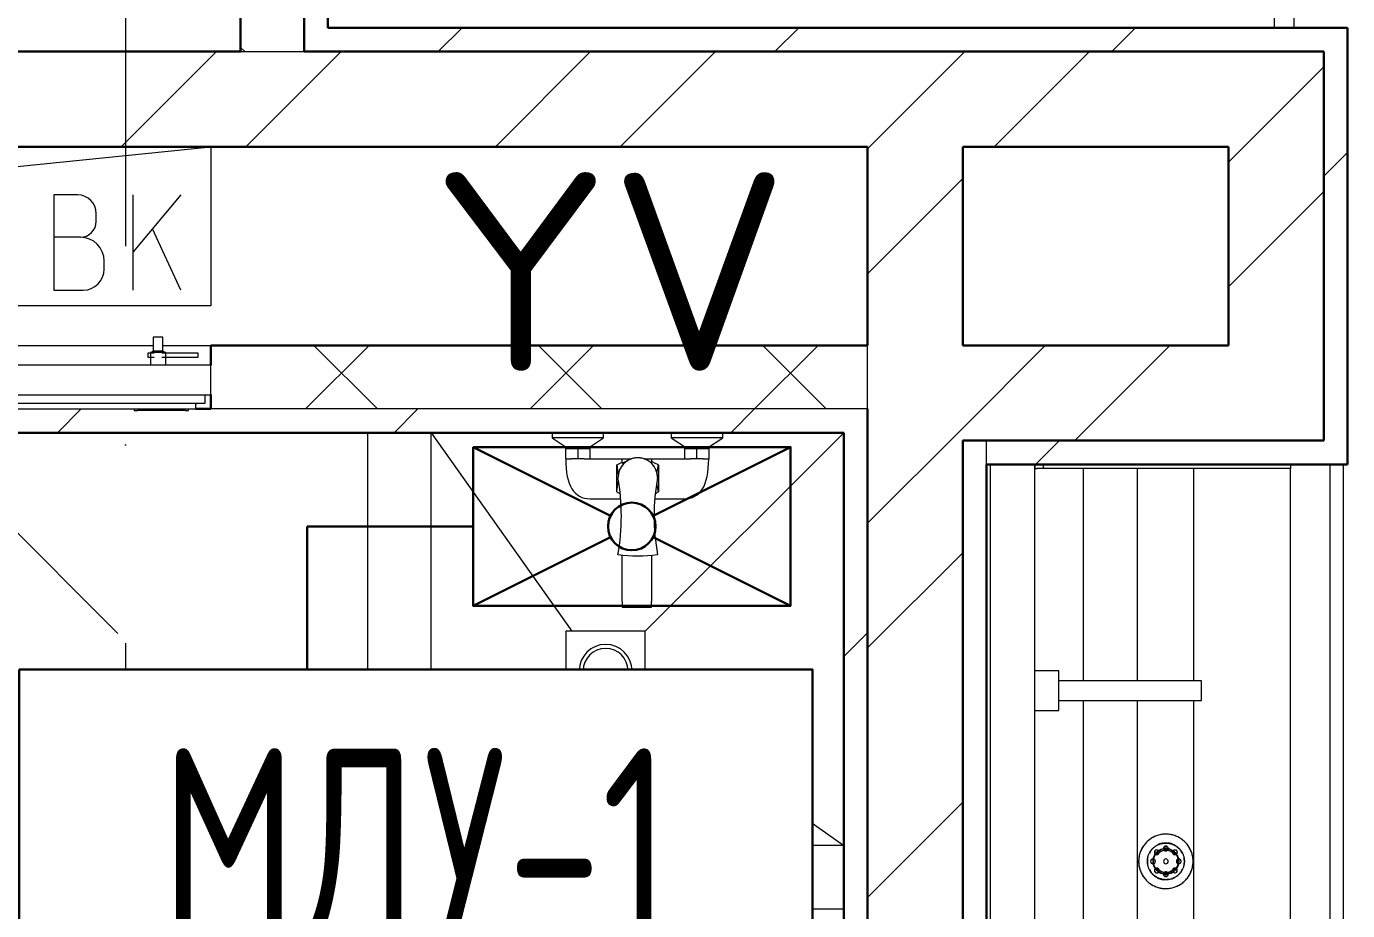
# Model space of a CAD drawing. Header units: millimetres. Extents: x -1073752 to 1436911, y -1379358 to 94781.
# Drawn here: x -1007392 to -1005727, y -907956 to -906843 of the extents above; entities that cross this region are included whole.
import ezdxf
from ezdxf.enums import TextEntityAlignment as Align

# ---------------------------------------------------------------- set-up
doc = ezdxf.new("R2010")
doc.units = ezdxf.units.MM
doc.set_wipeout_variables(frame=1)
doc.linetypes.add('ADSK_Линия сетки', pattern=[25, 20, -2.5, 0, -2.5])
for name, color, linetype, lineweight in [('RC-Дымоудаление', 1, 'Continuous', 30), ('Витраж', 7, 'Continuous', 9), ('лс', 5, 'Continuous', 30), ('Обобщенные модели', 252, 'Continuous', 18), ('Оборудование', 7, 'Continuous', 18), ('Оси', 252, 'Continuous', 9), ('Перекрытие', 252, 'Continuous', 18), ('Сантехника', 252, 'Continuous', 9), ('Стены наружные', 7, 'Continuous', 18), ('Стены штриховка', 7, 'Continuous', 9)]:
    doc.layers.add(name, color=color, linetype=linetype, lineweight=lineweight)
doc.layers.add('RC-Позиционные_обозначения', color=7, linetype='Continuous')
doc.layers.add('RC-Таблицы', color=7, linetype='Continuous')
doc.styles.add('ISOCPEUR', font='isocpeur.ttf', dxfattribs={"height": 250})
doc.styles.add('RubezhCAD', font='isocpeur.ttf')
doc.styles.get("Standard").update_dxf_attribs({"font": 'arial.ttf'})

# ---------------------------------------------------------------- blocks, each defined once
blk = doc.blocks.new('1 этаж')
at = {"color": 251, "lineweight": 18, "true_color": 0x636466}
for p, q in [((-15103.8, -9554.6), (-14748.3, -9518.7)), ((-14748.3, -9518.7), (-14748.3, -9718.7)), ((-14916, -9579.2), (-14946, -9579.2)), ((-14946, -9579.2), (-14946, -9699.2)), ((-14786, -9579.2), (-14846, -9650.7)), ((-14846, -9699.2), (-14846, -9579.2)), ((-14892.7, -9612.5), (-14892.7, -9602.5)), ((-14786, -9699.2), (-14822, -9622.1)), ((-14912.7, -9632.5), (-14946, -9632.5)), ((-14882.7, -9672.5), (-14882.7, -9662.5)), ((-14946, -9699.2), (-14909.3, -9699.2)), ((-14748.3, -9718.7), (-15148.3, -9718.7))]:
    blk.add_line(p, q, dxfattribs=at)
for centre, radius, start, end in [((-14916, -9602.5), 23.3, 0, 90), ((-14912.7, -9612.5), 20, 270, 0), ((-14912.7, -9662.5), 30, 0, 90), ((-14909.3, -9672.5), 26.7, 270, 0)]:
    blk.add_arc(centre, radius, start, end, dxfattribs=at)
at = {"layer": 'Витраж', "color": 251, "lineweight": 18, "true_color": 0x636466}
for p, q in [((-13408.3, -9343.7), (-13408.3, -9368.7)), ((-13383.3, -9368.7), (-13383.3, -9343.7)), ((-13408.3, -9368.7), (-13383.3, -9368.7))]:
    blk.add_line(p, q, dxfattribs=at)
at = {"layer": 'Обобщенные модели', "color": 251, "true_color": 0x636466}
for p, q in [((-14550.8, -9878.7), (-14550.8, -10478.7)), ((-14470.8, -10398.7), (-14470.8, -9878.7)), ((-14470.8, -9878.7), (-14293.5, -10128.7)), ((-13950.8, -9878.7), (-14200.8, -10128.7)), ((-14200.8, -10221.5), (-13950.8, -10398.7)), ((-14470.8, -10398.7), (-14300.8, -10228.7)), ((-13950.8, -10398.7), (-14470.8, -10398.7)), ((-14550.8, -10478.7), (-13950.8, -10478.7))]:
    blk.add_line(p, q, dxfattribs=at)
at = {"layer": 'Обобщенные модели', "color": 251, "lineweight": 9, "true_color": 0x636466}
for centre, radius, start, end in [((-14210.3, -9935.2), 24.9, 0, 180), ((-14507.6, -9983.8), 276.6, 349.8828, 10.1172), ((-13913.1, -9983.8), 276.6, 169.8828, 190.1172), ((-14210.3, -9848), 186, 262.307, 277.693)]:
    blk.add_arc(centre, radius, start, end, dxfattribs=at)
for points, knots in [([(-14229.6, -9919.5), (-14229.9, -9919.8), (-14230.4, -9920.5), (-14230.9, -9921.2), (-14231.1, -9921.5)], [0.57142857, 0.57142857, 0.57142857, 0.57142857, 0.60714286, 0.63719083, 0.63719083, 0.63719083, 0.63719083]), ([(-14224, -9914.3), (-14224.2, -9914.5), (-14224.7, -9914.8), (-14225.3, -9915.3), (-14225.9, -9915.7), (-14226.4, -9916.1), (-14226.8, -9916.5), (-14227, -9916.7), (-14227.1, -9916.8)], [0.365798, 0.365798, 0.365798, 0.365798, 0.3928571, 0.4107143, 0.4285714, 0.4464286, 0.4642857, 0.4733784, 0.4733784, 0.4733784, 0.4733784]), ([(-14218.2, -9911.6), (-14218.4, -9911.6), (-14219.1, -9911.9), (-14219.9, -9912.2), (-14220.7, -9912.6), (-14221.2, -9912.8), (-14221.4, -9912.9)], [0.1967317, 0.1967317, 0.1967317, 0.1967317, 0.21428571, 0.25, 0.26785714, 0.28571429, 0.28571429, 0.28571429, 0.28571429]), ([(-14210.3, -9910.3), (-14211.3, -9910.3), (-14212.8, -9910.4), (-14214.7, -9910.7), (-14215.7, -9910.9), (-14216.1, -9911)], [0, 0, 0, 0, 0.0714286, 0.1071429, 0.1428571, 0.1428571, 0.1428571, 0.1428571]), ([(-14204.6, -9911), (-14205, -9910.9), (-14206, -9910.7), (-14207.9, -9910.4), (-14209.3, -9910.3), (-14210.3, -9910.3)], [0.8571429, 0.8571429, 0.8571429, 0.8571429, 0.8928571, 0.9285714, 1, 1, 1, 1]), ([(-14199.3, -9912.9), (-14199.5, -9912.8), (-14200, -9912.6), (-14200.8, -9912.2), (-14201.6, -9911.9), (-14202.3, -9911.6), (-14202.5, -9911.6)], [0.71428571, 0.71428571, 0.71428571, 0.71428571, 0.73214286, 0.75, 0.78571429, 0.8032683, 0.8032683, 0.8032683, 0.8032683]), ([(-14193.6, -9916.8), (-14193.6, -9916.7), (-14194.1, -9916.4), (-14194.7, -9915.9), (-14195.4, -9915.3), (-14196, -9914.8), (-14196.4, -9914.5), (-14196.7, -9914.3)], [0.5266216, 0.5266216, 0.5266216, 0.5266216, 0.5357143, 0.5714286, 0.5892857, 0.6071429, 0.634202, 0.634202, 0.634202, 0.634202]), ([(-14189.6, -9921.5), (-14189.8, -9921.2), (-14190.3, -9920.5), (-14190.8, -9919.8), (-14191, -9919.5)], [0.36280917, 0.36280917, 0.36280917, 0.36280917, 0.39285714, 0.42857143, 0.42857143, 0.42857143, 0.42857143]), ([(-14232.6, -9924), (-14232.8, -9924.5), (-14233.2, -9925.3), (-14233.6, -9926.4), (-14233.9, -9927), (-14233.9, -9927.3)], [0.71428571, 0.71428571, 0.71428571, 0.71428571, 0.75, 0.78571429, 0.80227909, 0.80227909, 0.80227909, 0.80227909]), ([(-14186.7, -9927.3), (-14186.8, -9927), (-14187, -9926.4), (-14187.5, -9925.3), (-14187.9, -9924.5), (-14188.1, -9924)], [0.19772091, 0.19772091, 0.19772091, 0.19772091, 0.21428571, 0.25, 0.28571429, 0.28571429, 0.28571429, 0.28571429])]:
    blk.add_open_spline(points, degree=3, knots=knots, dxfattribs=at)
for points in [[(-14234.6, -9929.4), (-14235, -9931.3), (-14235.2, -9933.2), (-14235.2, -9935.2)], [(-14185.4, -9935.2), (-14185.4, -9933.2), (-14185.7, -9931.3), (-14186.1, -9929.4)]]:
    blk.add_open_spline(points, degree=3, dxfattribs=at)
at = {"layer": 'Оборудование', "color": 251, "true_color": 0x636466}
for p, q in [((-14821, -9758.4), (-14821, -9775.9)), ((-14808.7, -9758.4), (-14821, -9758.4)), ((-14808.7, -9775.9), (-14808.7, -9758.4)), ((-14819.7, -9778.4), (-14827.9, -9778.4)), ((-14827.9, -9778.4), (-14827.9, -9783.4)), ((-14827.9, -9783.4), (-14819.7, -9783.4)), ((-14824.5, -9777.8), (-14824.5, -9793.7)), ((-14805.2, -9777.8), (-14824.5, -9777.8)), ((-14821, -9775.9), (-14822.9, -9777.8)), ((-14808.7, -9775.9), (-14821, -9775.9)), ((-14764.2, -9778.4), (-14810, -9778.4)), ((-14810, -9783.4), (-14764.2, -9783.4)), ((-14806.8, -9777.8), (-14808.7, -9775.9)), ((-14805.2, -9793.7), (-14805.2, -9777.8)), ((-14764.2, -9783.4), (-14764.2, -9778.4)), ((-14748.3, -9793.7), (-15148.3, -9793.7)), ((-14748.3, -9830.1), (-14748.3, -9793.7)), ((-15147.4, -9831), (-14749.2, -9831)), ((-14755.3, -9840.8), (-14755.3, -9831)), ((-15148.3, -9848.7), (-14865.5, -10131.6)), ((-15140.4, -9841.7), (-14756.3, -9841.7)), ((-15129.3, -9848.7), (-14767.3, -9848.7)), ((-14844.8, -9848.7), (-14844.8, -9850.7)), ((-14844.8, -9850.7), (-14840.8, -9850.7)), ((-14780.3, -9850.7), (-14840.8, -9850.7)), ((-14780.3, -9850.7), (-14776.3, -9850.7)), ((-14776.3, -9850.7), (-14776.3, -9848.7)), ((-14767.3, -9848.7), (-14767.3, -9843.3))]:
    blk.add_line(p, q, dxfattribs=at)
for points, knots in [([(-14749.2, -9831), (-14749.2, -9831), (-14749, -9831), (-14748.9, -9831), (-14748.8, -9830.9), (-14748.6, -9830.8), (-14748.4, -9830.6), (-14748.4, -9830.4), (-14748.3, -9830.2), (-14748.3, -9830.1)], [0, 0, 0, 0, 0.166667, 0.25, 0.333333, 0.5, 0.666667, 0.833333, 1, 1, 1, 1]), ([(-14767.3, -9843.3), (-14767.3, -9843.1), (-14767.3, -9842.9), (-14767.2, -9842.7), (-14767.1, -9842.5), (-14767, -9842.3), (-14766.9, -9842.2), (-14766.7, -9842), (-14766.6, -9841.9), (-14766.4, -9841.8), (-14766.1, -9841.8), (-14765.9, -9841.7), (-14765.8, -9841.7)], [0, 0, 0, 0, 0.166667, 0.25, 0.333333, 0.416667, 0.5, 0.583333, 0.666667, 0.75, 0.833333, 1, 1, 1, 1]), ([(-14756.3, -9841.7), (-14756.2, -9841.7), (-14756.1, -9841.7), (-14755.9, -9841.7), (-14755.8, -9841.6), (-14755.7, -9841.5), (-14755.6, -9841.4), (-14755.4, -9841.2), (-14755.4, -9841), (-14755.3, -9840.9), (-14755.3, -9840.8)], [0, 0, 0, 0, 0.166667, 0.25, 0.333333, 0.416667, 0.541667, 0.666667, 0.833333, 1, 1, 1, 1])]:
    blk.add_open_spline(points, degree=3, knots=knots, dxfattribs=at)
at = {"layer": 'Оси', "color": 251, "linetype": 'ADSK_Линия сетки', "ltscale": 100, "true_color": 0x636466}
blk.add_line((-14855.8, -2643.7), (-14855.8, -32499.9), dxfattribs=at)
at = {"layer": 'Перекрытие', "color": 251, "ltscale": 100, "true_color": 0x636466}
for p, q in [((-14748.3, -9518.7), (-14748.3, -9718.7)), ((-14748.3, -9718.7), (-15148.3, -9718.7))]:
    blk.add_line(p, q, dxfattribs=at)
at = {"layer": 'Сантехника', "color": 251, "true_color": 0x636466}
for p, q in [((-14318.3, -9878.7), (-14318.3, -9885.1)), ((-14318.3, -9885.1), (-14297.8, -9898.7)), ((-14253.3, -9885.1), (-14318.3, -9885.1)), ((-14273.8, -9898.7), (-14253.3, -9885.1)), ((-14253.3, -9885.1), (-14253.3, -9878.7)), ((-14168.3, -9878.7), (-14168.3, -9885.1)), ((-14168.3, -9885.1), (-14147.8, -9898.7)), ((-14103.3, -9885.1), (-14168.3, -9885.1)), ((-14123.8, -9898.7), (-14103.3, -9885.1)), ((-14103.3, -9885.1), (-14103.3, -9878.7)), ((-14300.8, -9898.7), (-14285.8, -9898.7)), ((-14300.8, -9911.7), (-14300.8, -9898.7)), ((-14285.8, -9898.7), (-14270.8, -9898.7)), ((-14285.8, -9898.7), (-14285.8, -9911.7)), ((-14270.8, -9898.7), (-14270.8, -9911.7)), ((-14150.8, -9898.7), (-14135.8, -9898.7)), ((-14150.8, -9911.7), (-14150.8, -9898.7)), ((-14135.8, -9898.7), (-14120.8, -9898.7)), ((-14135.8, -9911.7), (-14135.8, -9898.7)), ((-14120.8, -9898.7), (-14120.8, -9911.7)), ((-14301, -9911.8), (-14293.7, -9911.8)), ((-14285.8, -9911.7), (-14293.7, -9911.7)), ((-14277.9, -9911.7), (-14285.8, -9911.7)), ((-14277.9, -9911.8), (-14230, -9911.7)), ((-14236.7, -9953.4), (-14236.7, -9919.3)), ((-14236.7, -9919.3), (-14234.8, -9932)), ((-14230, -9917), (-14230, -9911.7)), ((-14230, -9911.7), (-14218.2, -9911.7)), ((-14202.5, -9911.7), (-14192.8, -9911.7)), ((-14192.8, -9911.7), (-14192.8, -9916.1)), ((-14192.8, -9911.7), (-14143.7, -9911.8)), ((-14186.2, -9929.6), (-14184.3, -9919.3)), ((-14184.3, -9919.3), (-14184.3, -9953.4)), ((-14135.8, -9911.7), (-14143.7, -9911.7)), ((-14127.9, -9911.7), (-14135.8, -9911.7)), ((-14127.9, -9911.8), (-14120.9, -9911.8)), ((-13765.8, -11588.7), (-13765.8, -9918.7)), ((-13709.8, -9923.7), (-13709.8, -9918.7)), ((-13709.8, -9918.7), (-13709.8, -9923.7)), ((-13698.9, -9923.7), (-13698.9, -9918.7)), ((-13387.8, -9918.7), (-13387.8, -9923.7)), ((-13337.8, -11588.7), (-13337.8, -9918.7)), ((-13320.8, -11588.7), (-13320.8, -9918.7)), ((-13709.8, -11583.7), (-13709.8, -9923.7)), ((-13709.8, -9923.7), (-13707.4, -9923.7)), ((-13698.9, -9923.7), (-13707.4, -9923.7)), ((-13387.8, -9923.7), (-13698.9, -9923.7)), ((-13648.4, -10191.3), (-13648.4, -9923.7)), ((-13580.4, -10191.2), (-13580.4, -9923.7)), ((-13509.7, -10191.2), (-13509.7, -9923.7)), ((-13387.8, -11583.7), (-13387.8, -9923.7)), ((-14236.7, -9953.4), (-14234.9, -9939.6)), ((-14184.3, -9953.4), (-14186.1, -9942.6)), ((-14270.2, -9962), (-14232.9, -9962)), ((-14187.8, -9962), (-14151.7, -9962)), ((-14230, -10091.5), (-14230, -10032.7)), ((-14192.8, -10032.9), (-14192.8, -10091.5)), ((-14230, -10091.5), (-14230, -10098.7)), ((-14230, -10098.7), (-14192.8, -10098.7)), ((-14192.8, -10098.7), (-14192.8, -10091.5)), ((-14300.8, -10128.7), (-14300.8, -10228.7)), ((-14200.8, -10128.7), (-14300.8, -10128.7)), ((-14200.8, -10228.7), (-14200.8, -10128.7)), ((-13679.8, -10178.7), (-13709.8, -10178.7)), ((-13679.8, -10228.7), (-13679.8, -10178.7)), ((-13499.8, -10191.2), (-13679.8, -10191.2)), ((-13499.8, -10216.2), (-13499.8, -10191.2)), ((-13679.8, -10216.2), (-13499.8, -10216.2)), ((-13648.4, -10741.3), (-13648.4, -10216.2)), ((-13580.4, -10741.2), (-13580.4, -10216.2)), ((-13509.7, -10741.2), (-13509.7, -10216.2)), ((-14300.8, -10228.7), (-14200.8, -10228.7)), ((-13709.8, -10228.7), (-13679.8, -10228.7))]:
    blk.add_line(p, q, dxfattribs=at)
at = {"layer": 'Сантехника', "color": 251, "true_color": 0x636466, "flags": 128}
for points in [[(-13510.5, -10418.7), (-13510.5, -10417.4), (-13510.6, -10416), (-13510.7, -10414.6), (-13510.9, -10413.3), (-13511.2, -10411.9), (-13511.5, -10410.6), (-13511.8, -10409.3), (-13512.2, -10407.9), (-13512.7, -10406.6), (-13513.2, -10405.4), (-13513.8, -10404.1), (-13514.4, -10402.9), (-13515, -10401.7), (-13515.7, -10400.5), (-13516.5, -10399.4), (-13517.3, -10398.2), (-13518.1, -10397.2), (-13519, -10396.1), (-13519.9, -10395.1), (-13520.9, -10394.1), (-13521.9, -10393.2), (-13522.9, -10392.3), (-13524, -10391.4), (-13525.1, -10390.6), (-13526.3, -10389.9), (-13527.4, -10389.2), (-13528.6, -10388.5), (-13529.9, -10387.9), (-13531.1, -10387.3), (-13532.4, -10386.8), (-13533.7, -10386.3), (-13535, -10385.9), (-13536.3, -10385.5), (-13537.6, -10385.2), (-13539, -10384.9), (-13540.3, -10384.7), (-13541.7, -10384.6), (-13543.1, -10384.5), (-13544.4, -10384.4), (-13545.8, -10384.4), (-13547.2, -10384.5), (-13548.5, -10384.6), (-13549.9, -10384.8), (-13551.3, -10385), (-13552.6, -10385.3), (-13553.9, -10385.7), (-13555.2, -10386.1), (-13556.5, -10386.5), (-13557.8, -10387), (-13559.1, -10387.5), (-13560.3, -10388.1), (-13561.5, -10388.8), (-13562.7, -10389.5), (-13563.9, -10390.2), (-13565, -10391), (-13566.1, -10391.8), (-13567.1, -10392.7), (-13568.2, -10393.6), (-13569.1, -10394.6), (-13570.1, -10395.6), (-13571, -10396.6), (-13571.9, -10397.7), (-13572.7, -10398.8), (-13573.5, -10399.9), (-13574.2, -10401), (-13574.9, -10402.2), (-13575.5, -10403.5), (-13576.1, -10404.7), (-13576.6, -10406), (-13577.1, -10407.2), (-13577.6, -10408.5), (-13577.9, -10409.9), (-13578.3, -10411.2), (-13578.5, -10412.5), (-13578.8, -10413.9), (-13578.9, -10415.3), (-13579, -10416.6), (-13579.1, -10418), (-13579.1, -10418.7)], [(-13568.1, -10418.7), (-13568.1, -10417.8), (-13568, -10416.9), (-13567.9, -10415.9), (-13567.8, -10415), (-13567.6, -10414.1), (-13567.4, -10413.2), (-13567.2, -10412.3), (-13566.9, -10411.4), (-13566.6, -10410.5), (-13566.3, -10409.7), (-13565.9, -10408.8), (-13565.5, -10408), (-13565, -10407.2), (-13564.5, -10406.4), (-13564, -10405.6), (-13563.5, -10404.8), (-13562.9, -10404.1), (-13562.3, -10403.4), (-13561.7, -10402.7), (-13561, -10402), (-13560.4, -10401.4), (-13559.6, -10400.8), (-13558.9, -10400.2), (-13558.2, -10399.6), (-13557.4, -10399.1), (-13556.6, -10398.6), (-13555.8, -10398.2), (-13555, -10397.8), (-13554.1, -10397.4), (-13553.2, -10397), (-13552.4, -10396.7), (-13551.5, -10396.4), (-13550.6, -10396.2), (-13549.7, -10395.9), (-13548.8, -10395.8), (-13547.8, -10395.6), (-13546.9, -10395.5), (-13546, -10395.5), (-13545.1, -10395.4), (-13544.1, -10395.4), (-13543.2, -10395.5), (-13542.3, -10395.6), (-13541.3, -10395.7), (-13540.4, -10395.8), (-13539.5, -10396), (-13538.6, -10396.3), (-13537.7, -10396.5), (-13536.8, -10396.8), (-13536, -10397.2), (-13535.1, -10397.5), (-13534.3, -10397.9), (-13533.4, -10398.4), (-13532.6, -10398.9), (-13531.9, -10399.4), (-13531.1, -10399.9), (-13530.3, -10400.5), (-13529.6, -10401), (-13528.9, -10401.7), (-13528.3, -10402.3), (-13527.6, -10403), (-13527, -10403.7), (-13526.4, -10404.4), (-13525.9, -10405.2), (-13525.3, -10405.9), (-13524.8, -10406.7), (-13524.4, -10407.5), (-13523.9, -10408.4), (-13523.5, -10409.2), (-13523.2, -10410.1), (-13522.8, -10410.9), (-13522.6, -10411.8), (-13522.3, -10412.7), (-13522.1, -10413.6), (-13521.9, -10414.5), (-13521.7, -10415.4), (-13521.6, -10416.4), (-13521.5, -10417.3), (-13521.5, -10418.2), (-13521.5, -10418.7)], [(-13565.2, -10408.1), (-13564.8, -10407.3), (-13564.3, -10406.5), (-13563.8, -10405.7), (-13563.3, -10405), (-13562.7, -10404.2), (-13562.1, -10403.5), (-13561.5, -10402.9), (-13560.9, -10402.2), (-13560.2, -10401.6), (-13559.5, -10401), (-13558.8, -10400.4)], [(-13561.3, -10402.3), (-13562, -10403), (-13562.6, -10403.7), (-13563.2, -10404.4), (-13563.7, -10405.2), (-13564.3, -10405.9), (-13564.8, -10406.7), (-13565.2, -10407.5)], [(-13561, -10418.7), (-13561, -10418.1), (-13560.9, -10417.4), (-13560.9, -10416.8), (-13560.8, -10416.2), (-13560.7, -10415.5), (-13560.5, -10414.9), (-13560.4, -10414.3), (-13560.2, -10413.6), (-13560, -10413), (-13559.7, -10412.4), (-13559.5, -10411.8), (-13559.2, -10411.3), (-13558.9, -10410.7), (-13558.5, -10410.1), (-13558.2, -10409.6), (-13557.8, -10409.1), (-13557.4, -10408.5), (-13557, -10408), (-13556.5, -10407.6), (-13556.1, -10407.1), (-13555.6, -10406.7), (-13555.1, -10406.2), (-13554.6, -10405.8), (-13554.1, -10405.5), (-13553.6, -10405.1)], [(-13558, -10399.9), (-13557.2, -10399.3), (-13556.5, -10398.9), (-13555.7, -10398.4), (-13554.8, -10398), (-13554, -10397.6), (-13553.1, -10397.3), (-13552.3, -10396.9), (-13551.4, -10396.7), (-13550.5, -10396.4), (-13549.6, -10396.2), (-13548.7, -10396), (-13547.8, -10395.9), (-13546.9, -10395.8), (-13546, -10395.7), (-13545.1, -10395.7), (-13544.1, -10395.7), (-13543.2, -10395.7), (-13542.3, -10395.8), (-13541.4, -10395.9), (-13540.5, -10396.1), (-13539.6, -10396.3), (-13538.7, -10396.5), (-13537.8, -10396.8), (-13536.9, -10397.1), (-13536.1, -10397.4), (-13535.2, -10397.8), (-13534.4, -10398.2), (-13533.6, -10398.6), (-13532.8, -10399.1), (-13532, -10399.6), (-13531.2, -10400.1), (-13530.5, -10400.7), (-13529.8, -10401.2), (-13529.1, -10401.9), (-13528.4, -10402.5), (-13527.8, -10403.2), (-13527.2, -10403.9), (-13526.6, -10404.6), (-13526.1, -10405.3), (-13525.6, -10406.1), (-13525.1, -10406.9), (-13524.6, -10407.7)], [(-13548.3, -10395.7), (-13549.2, -10395.8), (-13550.1, -10396), (-13551, -10396.3), (-13551.9, -10396.5), (-13552.8, -10396.8), (-13553.6, -10397.2), (-13554.5, -10397.5), (-13555.3, -10397.9)], [(-13548.2, -10402.9), (-13547.6, -10402.8), (-13546.9, -10402.7), (-13546.3, -10402.6), (-13545.6, -10402.6), (-13545, -10402.5), (-13544.3, -10402.5), (-13543.7, -10402.6), (-13543, -10402.6), (-13542.4, -10402.7), (-13541.8, -10402.8)], [(-13534.1, -10398), (-13534.7, -10397.8), (-13535.5, -10397.4), (-13536.4, -10397), (-13537.2, -10396.7), (-13538.1, -10396.4), (-13539, -10396.2), (-13539.9, -10395.9), (-13540.8, -10395.8), (-13541.8, -10395.6)], [(-13535.8, -10405.3), (-13535.3, -10405.6), (-13534.8, -10406), (-13534.3, -10406.4), (-13533.8, -10406.9), (-13533.3, -10407.3), (-13532.9, -10407.8), (-13532.4, -10408.3), (-13532, -10408.8), (-13531.6, -10409.3), (-13531.3, -10409.8), (-13530.9, -10410.4), (-13530.6, -10410.9), (-13530.3, -10411.5), (-13530, -10412.1), (-13529.8, -10412.7), (-13529.5, -10413.3), (-13529.3, -10413.9), (-13529.2, -10414.5), (-13529, -10415.2), (-13528.9, -10415.8), (-13528.8, -10416.4), (-13528.7, -10417.1), (-13528.6, -10417.7), (-13528.6, -10418.4), (-13528.6, -10418.7)], [(-13524.6, -10407.2), (-13525.1, -10406.4), (-13525.6, -10405.6), (-13526.1, -10404.8), (-13526.7, -10404.1), (-13527.3, -10403.4), (-13527.9, -10402.7), (-13528.6, -10402)], [(-13579.1, -10418.7), (-13579.1, -10420.1), (-13579, -10421.5), (-13578.9, -10422.8), (-13578.7, -10424.2), (-13578.4, -10425.5), (-13578.1, -10426.9), (-13577.8, -10428.2), (-13577.4, -10429.5), (-13576.9, -10430.8), (-13576.4, -10432.1), (-13575.8, -10433.3), (-13575.2, -10434.6), (-13574.6, -10435.8), (-13573.9, -10437), (-13573.1, -10438.1), (-13572.3, -10439.2), (-13571.5, -10440.3), (-13570.6, -10441.3), (-13569.7, -10442.4), (-13568.7, -10443.3), (-13567.7, -10444.3), (-13566.7, -10445.2), (-13565.6, -10446), (-13564.5, -10446.8), (-13563.3, -10447.6), (-13562.2, -10448.3), (-13561, -10449), (-13559.7, -10449.6), (-13558.5, -10450.2), (-13557.2, -10450.7), (-13555.9, -10451.2), (-13554.6, -10451.6), (-13553.3, -10452), (-13552, -10452.3), (-13550.6, -10452.5), (-13549.3, -10452.7), (-13547.9, -10452.9), (-13546.5, -10453), (-13545.2, -10453), (-13543.8, -10453), (-13542.4, -10452.9), (-13541.1, -10452.8), (-13539.7, -10452.6), (-13538.4, -10452.4), (-13537, -10452.1), (-13535.7, -10451.8), (-13534.4, -10451.4), (-13533.1, -10451), (-13531.8, -10450.5), (-13530.5, -10449.9), (-13529.3, -10449.3), (-13528.1, -10448.7), (-13526.9, -10448), (-13525.7, -10447.2), (-13524.6, -10446.5), (-13523.5, -10445.6), (-13522.5, -10444.8), (-13521.4, -10443.8), (-13520.5, -10442.9), (-13519.5, -10441.9), (-13518.6, -10440.9), (-13517.7, -10439.8), (-13516.9, -10438.7), (-13516.1, -10437.6), (-13515.4, -10436.4), (-13514.7, -10435.2), (-13514.1, -10434), (-13513.5, -10432.8), (-13513, -10431.5), (-13512.5, -10430.2), (-13512, -10428.9), (-13511.7, -10427.6), (-13511.3, -10426.3), (-13511.1, -10424.9), (-13510.8, -10423.6), (-13510.7, -10422.2), (-13510.6, -10420.8), (-13510.5, -10419.5), (-13510.5, -10418.7)], [(-13567.8, -10414.8), (-13567.9, -10415.4), (-13568, -10416.4), (-13568.1, -10417.3), (-13568.1, -10418.2), (-13568.1, -10418.7)], [(-13568.1, -10418.7), (-13568.1, -10419.7), (-13568, -10420.6), (-13567.9, -10421.5), (-13567.8, -10422.4)], [(-13521.5, -10418.7), (-13521.5, -10419.7), (-13521.6, -10420.6), (-13521.7, -10421.5), (-13521.8, -10422.4), (-13522, -10423.4), (-13522.2, -10424.3), (-13522.4, -10425.2), (-13522.7, -10426.1), (-13523, -10426.9), (-13523.3, -10427.8), (-13523.7, -10428.7), (-13524.1, -10429.5), (-13524.6, -10430.3), (-13525.1, -10431.1), (-13525.6, -10431.9), (-13526.1, -10432.6), (-13526.7, -10433.4), (-13527.3, -10434.1), (-13527.9, -10434.8), (-13528.6, -10435.4), (-13529.2, -10436.1), (-13530, -10436.7), (-13530.7, -10437.3), (-13531.4, -10437.8), (-13532.2, -10438.3), (-13533, -10438.8), (-13533.8, -10439.3), (-13534.7, -10439.7), (-13535.5, -10440.1), (-13536.4, -10440.4), (-13537.2, -10440.8), (-13538.1, -10441.1), (-13539, -10441.3), (-13539.9, -10441.5), (-13540.8, -10441.7), (-13541.8, -10441.8), (-13542.7, -10441.9), (-13543.6, -10442), (-13544.5, -10442), (-13545.5, -10442), (-13546.4, -10442), (-13547.3, -10441.9), (-13548.3, -10441.8), (-13549.2, -10441.6), (-13550.1, -10441.4), (-13551, -10441.2), (-13551.9, -10440.9), (-13552.8, -10440.6), (-13553.6, -10440.3), (-13554.5, -10439.9), (-13555.3, -10439.5), (-13556.2, -10439.1), (-13557, -10438.6), (-13557.7, -10438.1), (-13558.5, -10437.6), (-13559.3, -10437), (-13560, -10436.4), (-13560.7, -10435.8), (-13561.3, -10435.1), (-13562, -10434.5), (-13562.6, -10433.8), (-13563.2, -10433), (-13563.7, -10432.3), (-13564.3, -10431.5), (-13564.8, -10430.7), (-13565.2, -10429.9), (-13565.7, -10429.1), (-13566.1, -10428.3), (-13566.4, -10427.4), (-13566.8, -10426.5), (-13567, -10425.7), (-13567.3, -10424.8), (-13567.5, -10423.9), (-13567.7, -10422.9), (-13567.9, -10422), (-13568, -10421.1), (-13568.1, -10420.2), (-13568.1, -10419.2), (-13568.1, -10418.7)], [(-13567.8, -10418.7), (-13567.8, -10417.8), (-13567.8, -10416.9), (-13567.7, -10416), (-13567.5, -10415.1), (-13567.4, -10414.2), (-13567.2, -10413.3)], [(-13567.3, -10423.8), (-13567.5, -10422.9), (-13567.6, -10422), (-13567.7, -10421.1), (-13567.8, -10420.1), (-13567.8, -10419.2), (-13567.8, -10418.7)], [(-13553.8, -10432.2), (-13554.3, -10431.8), (-13554.9, -10431.4), (-13555.4, -10431), (-13555.8, -10430.6), (-13556.3, -10430.1), (-13556.7, -10429.7), (-13557.2, -10429.2), (-13557.6, -10428.7), (-13558, -10428.2), (-13558.3, -10427.6), (-13558.7, -10427.1), (-13559, -10426.5), (-13559.3, -10425.9), (-13559.6, -10425.4), (-13559.8, -10424.8), (-13560.1, -10424.2), (-13560.3, -10423.5), (-13560.5, -10422.9), (-13560.6, -10422.3), (-13560.7, -10421.7), (-13560.8, -10421), (-13560.9, -10420.4), (-13561, -10419.7), (-13561, -10419.1), (-13561, -10418.7)], [(-13528.6, -10418.7), (-13528.6, -10419.4), (-13528.7, -10420), (-13528.7, -10420.7), (-13528.8, -10421.3), (-13528.9, -10421.9), (-13529.1, -10422.6), (-13529.2, -10423.2), (-13529.4, -10423.8), (-13529.6, -10424.4), (-13529.9, -10425), (-13530.1, -10425.6), (-13530.4, -10426.2), (-13530.7, -10426.8), (-13531.1, -10427.3), (-13531.4, -10427.9), (-13531.8, -10428.4), (-13532.2, -10428.9), (-13532.6, -10429.4), (-13533.1, -10429.9), (-13533.5, -10430.4), (-13534, -10430.8), (-13534.5, -10431.2), (-13535, -10431.6), (-13535.5, -10432), (-13536, -10432.4)], [(-13521.8, -10418.7), (-13521.8, -10419.7), (-13521.8, -10420.6), (-13521.9, -10421.5), (-13522.1, -10422.4), (-13522.2, -10423.3), (-13522.4, -10424.2)], [(-13522.3, -10413.7), (-13522.1, -10414.6), (-13522, -10415.5), (-13521.9, -10416.4), (-13521.8, -10417.3), (-13521.8, -10418.2), (-13521.8, -10418.7)], [(-13521.9, -10422.9), (-13521.7, -10422), (-13521.6, -10421.1), (-13521.5, -10420.2), (-13521.5, -10419.2), (-13521.5, -10418.7)], [(-13521.5, -10418.7), (-13521.5, -10417.8), (-13521.6, -10416.9), (-13521.7, -10415.9), (-13521.8, -10415)], [(-13540.9, -10441.4), (-13541.8, -10441.6), (-13542.7, -10441.7), (-13543.6, -10441.7), (-13544.6, -10441.8), (-13545.5, -10441.8), (-13546.4, -10441.7), (-13547.3, -10441.6), (-13548.2, -10441.5), (-13549.1, -10441.4), (-13550, -10441.2), (-13550.9, -10440.9), (-13551.8, -10440.7), (-13552.7, -10440.4), (-13553.5, -10440), (-13554.4, -10439.7), (-13555.2, -10439.3), (-13556, -10438.8), (-13556.8, -10438.4), (-13557.6, -10437.9), (-13558.4, -10437.4), (-13559.1, -10436.8), (-13559.8, -10436.2), (-13560.5, -10435.6), (-13561.2, -10435), (-13561.8, -10434.3), (-13562.4, -10433.6), (-13563, -10432.9), (-13563.5, -10432.1), (-13564.1, -10431.4), (-13564.5, -10430.6), (-13565, -10429.8)], [(-13565, -10430.3), (-13564.5, -10431.1), (-13564, -10431.9), (-13563.5, -10432.6), (-13562.9, -10433.4), (-13562.3, -10434.1), (-13561.7, -10434.8), (-13561, -10435.4)], [(-13541.5, -10434.6), (-13542, -10434.7), (-13542.7, -10434.8), (-13543.3, -10434.9), (-13544, -10434.9), (-13544.6, -10434.9), (-13545.3, -10434.9), (-13545.9, -10434.9), (-13546.6, -10434.8), (-13547.2, -10434.8), (-13547.8, -10434.6), (-13548.1, -10434.6)], [(-13531.6, -10437.6), (-13532.4, -10438.1), (-13533.1, -10438.6), (-13533.9, -10439), (-13534.8, -10439.5), (-13535.6, -10439.9), (-13536.5, -10440.2), (-13537.3, -10440.5)], [(-13524.4, -10429.4), (-13524.8, -10430.2), (-13525.3, -10431), (-13525.8, -10431.7), (-13526.3, -10432.5), (-13526.9, -10433.2), (-13527.5, -10433.9), (-13528.1, -10434.6), (-13528.8, -10435.3), (-13529.4, -10435.9), (-13530.1, -10436.5), (-13530.8, -10437.1)], [(-13528.3, -10435.1), (-13527.6, -10434.5), (-13527, -10433.8), (-13526.4, -10433), (-13525.9, -10432.3), (-13525.3, -10431.5), (-13524.8, -10430.7), (-13524.4, -10429.9)], [(-13555.8, -10439.3), (-13555, -10439.7), (-13554.1, -10440.1), (-13553.2, -10440.4), (-13552.4, -10440.8), (-13551.5, -10441.1), (-13550.6, -10441.3), (-13549.7, -10441.5), (-13548.8, -10441.7), (-13547.8, -10441.8)], [(-13536.8, -10440.6), (-13536, -10440.3), (-13535.1, -10439.9), (-13534.3, -10439.5), (-13534.1, -10439.4)]]:
    blk.add_lwpolyline(points, dxfattribs=at)
at = {"layer": 'Сантехника', "color": 251, "true_color": 0x636466}
for centre, radius, start, end in [((-14250.8, -10178.7), 33.3, 0, 180), ((-14250.8, -10178.7), 28.3, 0, 180), ((-14250.8, -10178.7), 33.3, 180, 0), ((-14250.8, -10178.7), 28.3, 180, 0), ((-13544.8, -10418.7), 34.3, 112.2071, 130.7179), ((-13544.8, -10418.7), 34.3, 81.2405, 94.5295), ((-13544.8, -10418.7), 34.3, 75.5624, 79.0767), ((-13544.8, -10418.7), 34.3, 56.5875, 71.3412), ((-13544.8, -10418.7), 34.3, 145.0376, 161.2102), ((-13544.8, -10418.7), 23, 144, 154.1058), ((-13544.8, -10418.7), 15.9, 0, 180), ((-13556.3, -10407.3), 3, 45, 225), ((-13556.3, -10407.3), 3, 135, 195), ((-13556.3, -10407.3), 3, 225, 45), ((-13556.3, -10407.3), 3, 90, 120), ((-13544.8, -10418.7), 16.2, 110.5449, 135), ((-13544.8, -10418.7), 13.9, 45, 135), ((-13544.8, -10418.7), 13.9, 45, 135), ((-13556.3, -10407.3), 3, 330, 45), ((-13544.8, -10418.7), 14.1, 102.5449, 112.5), ((-13544.8, -10418.7), 16.2, 48.5253, 101.028), ((-13544.8, -10402.5), 3, 0, 180), ((-13544.8, -10402.5), 3, 100.5906, 180), ((-13544.8, -10402.5), 3, 180, 255), ((-13544.8, -10402.5), 3, 180, 0), ((-13544.8, -10418.7), 14.1, 92.4724, 101.25), ((-13544.8, -10418.7), 14.1, 84.6458, 100.001), ((-13544.8, -10418.7), 18.1, 83.5568, 96.4432), ((-13544.8, -10402.5), 3, 0, 90), ((-13544.8, -10418.7), 14.1, 80.0449, 90), ((-13544.8, -10402.5), 3, 285, 0), ((-13544.8, -10418.7), 14.1, 68.7949, 78.75), ((-13533.3, -10407.3), 3, 135, 210), ((-13533.3, -10407.3), 3, 135, 315), ((-13533.3, -10407.3), 3, 315, 135), ((-13533.3, -10407.3), 3, 60, 90), ((-13533.3, -10407.3), 3, 345, 45), ((-13544.8, -10418.7), 23, 25.3123, 36), ((-13544.8, -10418.7), 34.3, 20.4173, 38.2302), ((-13544.8, -10418.7), 34.3, 170.2639, 180), ((-13544.8, -10418.7), 34.3, 180, 184.4583), ((-13544.8, -10418.7), 34.3, 164.3157, 167.198), ((-13561, -10418.7), 3, 90, 180), ((-13561, -10418.7), 3, 150, 180), ((-13561, -10418.7), 3, 180, 210), ((-13561, -10418.7), 3, 180, 270), ((-13561, -10418.7), 3, 90, 105), ((-13561, -10418.7), 3, 255, 270), ((-13544.8, -10418.7), 16.2, 158.4339, 180), ((-13561, -10418.7), 3, 30, 90), ((-13561, -10418.7), 3, 0, 90), ((-13561, -10418.7), 3, 270, 0), ((-13561, -10418.7), 3, 270, 330), ((-13544.8, -10418.7), 15.9, 180, 0), ((-13544.8, -10418.7), 16.2, 136.7674, 155.2568), ((-13544.8, -10418.7), 18.1, 136.4294, 141.4432), ((-13556.3, -10407.3), 3, 210, 225), ((-13544.8, -10418.7), 14.1, 173.2684, 180), ((-13544.8, -10418.7), 14.1, 180, 186.7316), ((-13556.3, -10407.3), 3, 225, 285), ((-13544.8, -10418.7), 14.1, 136.2949, 141.7649), ((-13544.8, -10418.7), 14.1, 127.2178, 138.2234), ((-13544.8, -10418.7), 14.1, 125.0449, 135), ((-13544.8, -10418.7), 14.1, 113.7949, 123.75), ((-13544.8, -10418.7), 3, 0, 180), ((-13544.8, -10418.7), 3, 180, 0), ((-13544.8, -10418.7), 14.1, 57.5449, 67.5), ((-13544.8, -10418.7), 14.1, 46.2949, 56.25), ((-13544.8, -10418.7), 14.1, 42.2028, 55.2148), ((-13544.8, -10418.7), 14.1, 38.2351, 45), ((-13533.3, -10407.3), 3, 255, 315), ((-13544.8, -10418.7), 16.2, 39.3943, 45), ((-13528.6, -10418.7), 3, 90, 180), ((-13528.6, -10418.7), 3, 180, 270), ((-13533.3, -10407.3), 3, 315, 330), ((-13528.6, -10418.7), 3, 90, 150), ((-13528.6, -10418.7), 3, 210, 270), ((-13544.8, -10418.7), 14.1, 0, 6.7316), ((-13544.8, -10418.7), 14.1, 353.2684, 0), ((-13544.8, -10418.7), 16.2, 338.4339, 0), ((-13528.6, -10418.7), 3, 75, 90), ((-13528.6, -10418.7), 3, 0, 90), ((-13528.6, -10418.7), 3, 270, 0), ((-13528.6, -10418.7), 3, 270, 285), ((-13528.6, -10418.7), 3, 0, 30), ((-13528.6, -10418.7), 3, 330, 0), ((-13544.8, -10418.7), 34.3, 6.3782, 10.0463), ((-13544.8, -10418.7), 34.3, 352.082, 0), ((-13544.8, -10418.7), 34.3, 0, 4.4583), ((-13544.8, -10418.7), 34.3, 186.4389, 190.0463), ((-13544.8, -10418.7), 34.3, 200.4173, 218.2302), ((-13544.8, -10418.7), 23, 205.3123, 216), ((-13556.3, -10430.2), 3, 135, 315), ((-13556.3, -10430.2), 3, 165, 225), ((-13556.3, -10430.2), 3, 135, 150), ((-13556.3, -10430.2), 3, 75, 135), ((-13556.3, -10430.2), 3, 315, 135), ((-13556.3, -10430.2), 3, 240, 270), ((-13544.8, -10418.7), 16.2, 225, 279.3844), ((-13544.8, -10418.7), 14.1, 218.2351, 225), ((-13544.8, -10418.7), 14.1, 221.7766, 232.7822), ((-13544.8, -10418.7), 13.9, 225, 315), ((-13544.8, -10418.7), 13.9, 225, 315), ((-13544.8, -10418.7), 14.1, 226.2949, 236.25), ((-13556.3, -10430.2), 3, 315, 30), ((-13544.8, -10418.7), 14.1, 237.5449, 247.5), ((-13544.8, -10418.7), 14.1, 248.7949, 258.75), ((-13544.8, -10434.9), 3, 0, 180), ((-13544.8, -10434.9), 3, 105, 173.3284), ((-13544.8, -10434.9), 3, 180, 259.4094), ((-13544.8, -10434.9), 3, 180, 0), ((-13544.8, -10418.7), 14.1, 260.0449, 270), ((-13544.8, -10418.7), 14.1, 260.5238, 275.3542), ((-13544.8, -10418.7), 18.1, 263.5568, 276.4432), ((-13544.8, -10434.9), 3, 270, 0), ((-13544.8, -10418.7), 14.1, 271.2949, 281.25), ((-13544.8, -10434.9), 3, 6.6716, 75), ((-13544.8, -10418.7), 14.1, 282.5449, 292.5), ((-13544.8, -10418.7), 14.1, 293.7949, 303.75), ((-13544.8, -10418.7), 16.2, 290.5449, 311.4747), ((-13544.8, -10418.7), 14.1, 304.7852, 317.7972), ((-13544.8, -10418.7), 14.1, 305.0449, 315), ((-13533.3, -10430.2), 3, 45, 225), ((-13533.3, -10430.2), 3, 150, 225), ((-13533.3, -10430.2), 3, 225, 45), ((-13544.8, -10418.7), 14.1, 316.2949, 321.7649), ((-13533.3, -10430.2), 3, 45, 105), ((-13544.8, -10418.7), 16.2, 315, 320.552), ((-13533.3, -10430.2), 3, 270, 300), ((-13544.8, -10418.7), 18.1, 316.1528, 321.4432), ((-13533.3, -10430.2), 3, 30, 45), ((-13533.3, -10430.2), 3, 315, 15), ((-13544.8, -10418.7), 23, 324, 334.1058), ((-13544.8, -10418.7), 34.3, 325.0376, 341.2102), ((-13544.8, -10418.7), 34.3, 344.3157, 347.198), ((-13544.8, -10418.7), 34.3, 236.5875, 252.8932), ((-13544.8, -10418.7), 34.3, 255.5624, 259.0767), ((-13544.8, -10418.7), 34.3, 261.2405, 274.5295), ((-13544.8, -10418.7), 34.3, 292.2071, 310.7179), ((-13544.8, -10418.7), 34.3, 313.5244, 316.5478)]:
    blk.add_arc(centre, radius, start, end, dxfattribs=at)
for points in [[(-14301, -9911.8), (-14301, -9945.2), (-14290.7, -9962), (-14270.2, -9962)], [(-14236.7, -9919.3), (-14235.7, -9918.7), (-14233.4, -9917.4), (-14231.1, -9916.3), (-14230, -9915.8)], [(-14230, -9917), (-14227.9, -9915.8), (-14225.7, -9914.8), (-14223.4, -9914)], [(-14196.5, -9914.4), (-14195.3, -9914.9), (-14194.1, -9915.5), (-14192.8, -9916.1)], [(-14192.8, -9915.1), (-14191.3, -9915.6), (-14188.3, -9917), (-14185.6, -9918.5), (-14184.3, -9919.3)], [(-14151.7, -9962), (-14131.2, -9962), (-14120.9, -9945.2), (-14120.9, -9911.8)], [(-14233.4, -9955.3), (-14234.6, -9954.7), (-14235.7, -9954.1), (-14236.7, -9953.4)], [(-14184.3, -9953.4), (-14185.2, -9954), (-14186.2, -9954.5), (-14187.2, -9955.1)]]:
    blk.add_open_spline(points, degree=3, dxfattribs=at)
at = {"layer": 'Стены наружные', "color": 251, "lineweight": 30, "true_color": 0x636466}
for p, q in [((-14710.8, -5343.7), (-14710.8, -9398.7)), ((-14630.8, -9398.7), (-14630.8, -5343.7)), ((-14600.8, -9368.7), (-14600.8, -5373.7)), ((-13315.8, -9368.7), (-14600.8, -9368.7)), ((-13315.8, -9918.7), (-13315.8, -9368.7)), ((-14710.8, -9398.7), (-15110.8, -9398.7)), ((-13345.8, -9398.7), (-14630.8, -9398.7)), ((-13345.8, -9888.7), (-13345.8, -9398.7)), ((-15520.8, -9518.7), (-13920.8, -9518.7)), ((-13920.8, -9518.7), (-13920.8, -9768.7)), ((-13800.8, -9768.7), (-13800.8, -9518.7)), ((-13800.8, -9518.7), (-13465.8, -9518.7)), ((-13465.8, -9518.7), (-13465.8, -9768.7)), ((-13920.8, -9768.7), (-14748.3, -9768.7)), ((-14748.3, -9768.7), (-14748.3, -9793.7)), ((-13465.8, -9768.7), (-13800.8, -9768.7)), ((-14748.3, -9830.4), (-14748.3, -9848.7)), ((-14748.3, -9848.7), (-14767.3, -9848.7)), ((-13920.8, -9848.7), (-13920.8, -11618.7)), ((-15490.8, -9878.7), (-13950.8, -9878.7)), ((-13950.8, -9878.7), (-13950.8, -10738.7)), ((-13800.8, -11618.7), (-13800.8, -9888.7)), ((-13345.8, -9888.7), (-13800.8, -9888.7)), ((-13770.8, -11588.7), (-13770.8, -9918.7)), ((-13770.8, -9918.7), (-13315.8, -9918.7))]:
    blk.add_line(p, q, dxfattribs=at)
at = {"layer": 'Стены наружные', "color": 251, "linetype": 'Continuous', "lineweight": 9, "true_color": 0x636466}
for p, q in [((-14461.7, -9398.7), (-14431.7, -9368.7)), ((-14037.4, -9398.7), (-14007.4, -9368.7)), ((-13613.1, -9398.7), (-13583.1, -9368.7)), ((-14861.1, -9518.7), (-14741.1, -9398.7)), ((-14705.5, -9398.7), (-14710.8, -9393.4)), ((-14704, -9518.7), (-14584, -9398.7)), ((-14389.7, -9518.7), (-14269.7, -9398.7)), ((-14232.5, -9518.7), (-14112.5, -9398.7)), ((-13918.2, -9518.7), (-13798.2, -9398.7)), ((-13761.1, -9518.7), (-13641.1, -9398.7)), ((-13446.7, -9518.7), (-13345.8, -9417.8)), ((-13920.8, -9521.3), (-13918.2, -9518.7)), ((-13465.8, -9537.8), (-13446.7, -9518.7)), ((-13345.8, -9555.7), (-13315.8, -9525.7)), ((-13920.8, -9678.5), (-13800.8, -9558.5)), ((-13465.8, -9694.9), (-13345.8, -9574.9)), ((-14628.8, -9848.7), (-14548.8, -9768.7)), ((-14538.3, -9848.7), (-14618.3, -9768.7)), ((-14346, -9848.7), (-14266, -9768.7)), ((-14255.5, -9848.7), (-14335.5, -9768.7)), ((-14063.1, -9848.7), (-13983.1, -9768.7)), ((-13972.7, -9848.7), (-14052.7, -9768.7)), ((-13800.8, -9872.8), (-13696.7, -9768.7)), ((-13659.6, -9888.7), (-13539.6, -9768.7)), ((-14941.7, -9878.7), (-14911.7, -9848.7)), ((-14517.4, -9878.7), (-14487.4, -9848.7)), ((-14093.1, -9878.7), (-14063.1, -9848.7)), ((-13920.8, -9992.8), (-13800.8, -9872.8)), ((-13708.9, -9918.7), (-13678.9, -9888.7)), ((-13920.8, -10149.9), (-13800.8, -10029.9)), ((-13950.8, -10160.7), (-13920.8, -10130.7)), ((-13920.8, -10464.2), (-13800.8, -10344.2))]:
    blk.add_line(p, q, dxfattribs=at)
at = {"layer": 'Стены наружные', "color": 251, "true_color": 0x636466}
for p, q in [((-15148.3, -9768.7), (-14821, -9768.7)), ((-14808.7, -9768.7), (-14748.3, -9768.7))]:
    blk.add_line(p, q, dxfattribs=at)
at = {"layer": 'Стены штриховка', "color": 251, "true_color": 0x636466}
for p, q in [((-14710.8, -9398.7), (-14630.8, -9398.7)), ((-13920.8, -9848.7), (-13920.8, -9768.7)), ((-13920.8, -9848.7), (-14748.3, -9848.7)), ((-13770.8, -9918.7), (-13770.8, -9888.7))]:
    blk.add_line(p, q, dxfattribs=at)
blk = doc.blocks.new('A$C122646C6')
at = {"color": 1, "lineweight": 30}
for points in [[(0, 200), (400, 200), (400, 0), (0, 0), (0, 200)], [(0, 200), (173.2, 113.4)], [(400, 200), (226.8, 113.4)], [(173.2, 86.6), (0, 0)], [(226.8, 86.6), (400, 0)]]:
    blk.add_lwpolyline(points, dxfattribs=at)
blk.add_circle((200, 100), 30, dxfattribs=at)
blk = doc.blocks.new('RC-UGO-MDU-01')
at = {"layer": 'RC-Дымоудаление'}
blk.add_point((0, 0), dxfattribs=at)
blk.add_attdef('PSTN', text='', height=2.5, dxfattribs=at).set_placement((5.821, 2.37), align=Align.BOTTOM_CENTER)
blk.add_wipeout([(4.998, 2.498), (4.998, -2.498), (-4.998, -2.498), (-4.998, 2.498)]).dxf.layer = 'RC-Дымоудаление'
blk.add_wipeout([(-4.998, -2.498), (-4.998, 2.498), (4.998, 2.498), (4.998, -2.498)]).dxf.layer = 'RC-Дымоудаление'
blk.add_lwpolyline([(-4.998, 2.498), (4.998, 2.498), (4.998, -2.498), (-4.998, -2.498), (-4.998, 2.498)], close=True, dxfattribs=at)
at = {"layer": 'RC-Дымоудаление', "ltscale": 100, "style": 'ISOCPEUR', "width": 0.7}
blk.add_text('МДУ-1', height=2.5, dxfattribs=at).set_placement((0, 0), align=Align.MIDDLE)

msp = doc.modelspace()

# ---------------------------------------------------------------- linework, layer by layer
at = {"layer": 'лс', "color": 11}
for p, q in [((-1006829.2, -907472.5), (-1007038.3, -907472.5)), ((-1007038.3, -907472.5), (-1007038.3, -907652.7))]:
    msp.add_line(p, q, dxfattribs=at)

# ---------------------------------------------------------------- block references
for name, p in [('1 этаж', (-992411.4, -897475.7)), ('A$C122646C6', (-1006829.2, -907572.5))]:
    msp.add_blockref(name, p)

# ---------------------------------------------------------------- texts
at = {"layer": 'RC-Таблицы', "linetype": 'Continuous', "lineweight": 40, "insert": (-1006656.7, -907151.3), "char_height": 250, "width": 2400, "attachment_point": 5, "style": 'RubezhCAD'}
msp.add_mtext('YV', dxfattribs=at)

# ---------------------------------------------------------------- next in the draw order: block references
at = {"layer": 'RC-Дымоудаление', "color": 4, "linetype": 'Continuous', "lineweight": 40, "ltscale": 15}
ref = msp.add_blockref('RC-UGO-MDU-01', (-1006901.4, -907902.5), dxfattribs=dict(at, xscale=100, yscale=100, zscale=100))
ref.add_attrib('PSTN', '1А1.75', dxfattribs={"layer": 'RC-Позиционные_обозначения', "height": 250, "style": 'RubezhCAD'}).set_placement((-1007482.2, -908594), align=Align.BOTTOM_CENTER)

doc.saveas('drawing.dxf')
